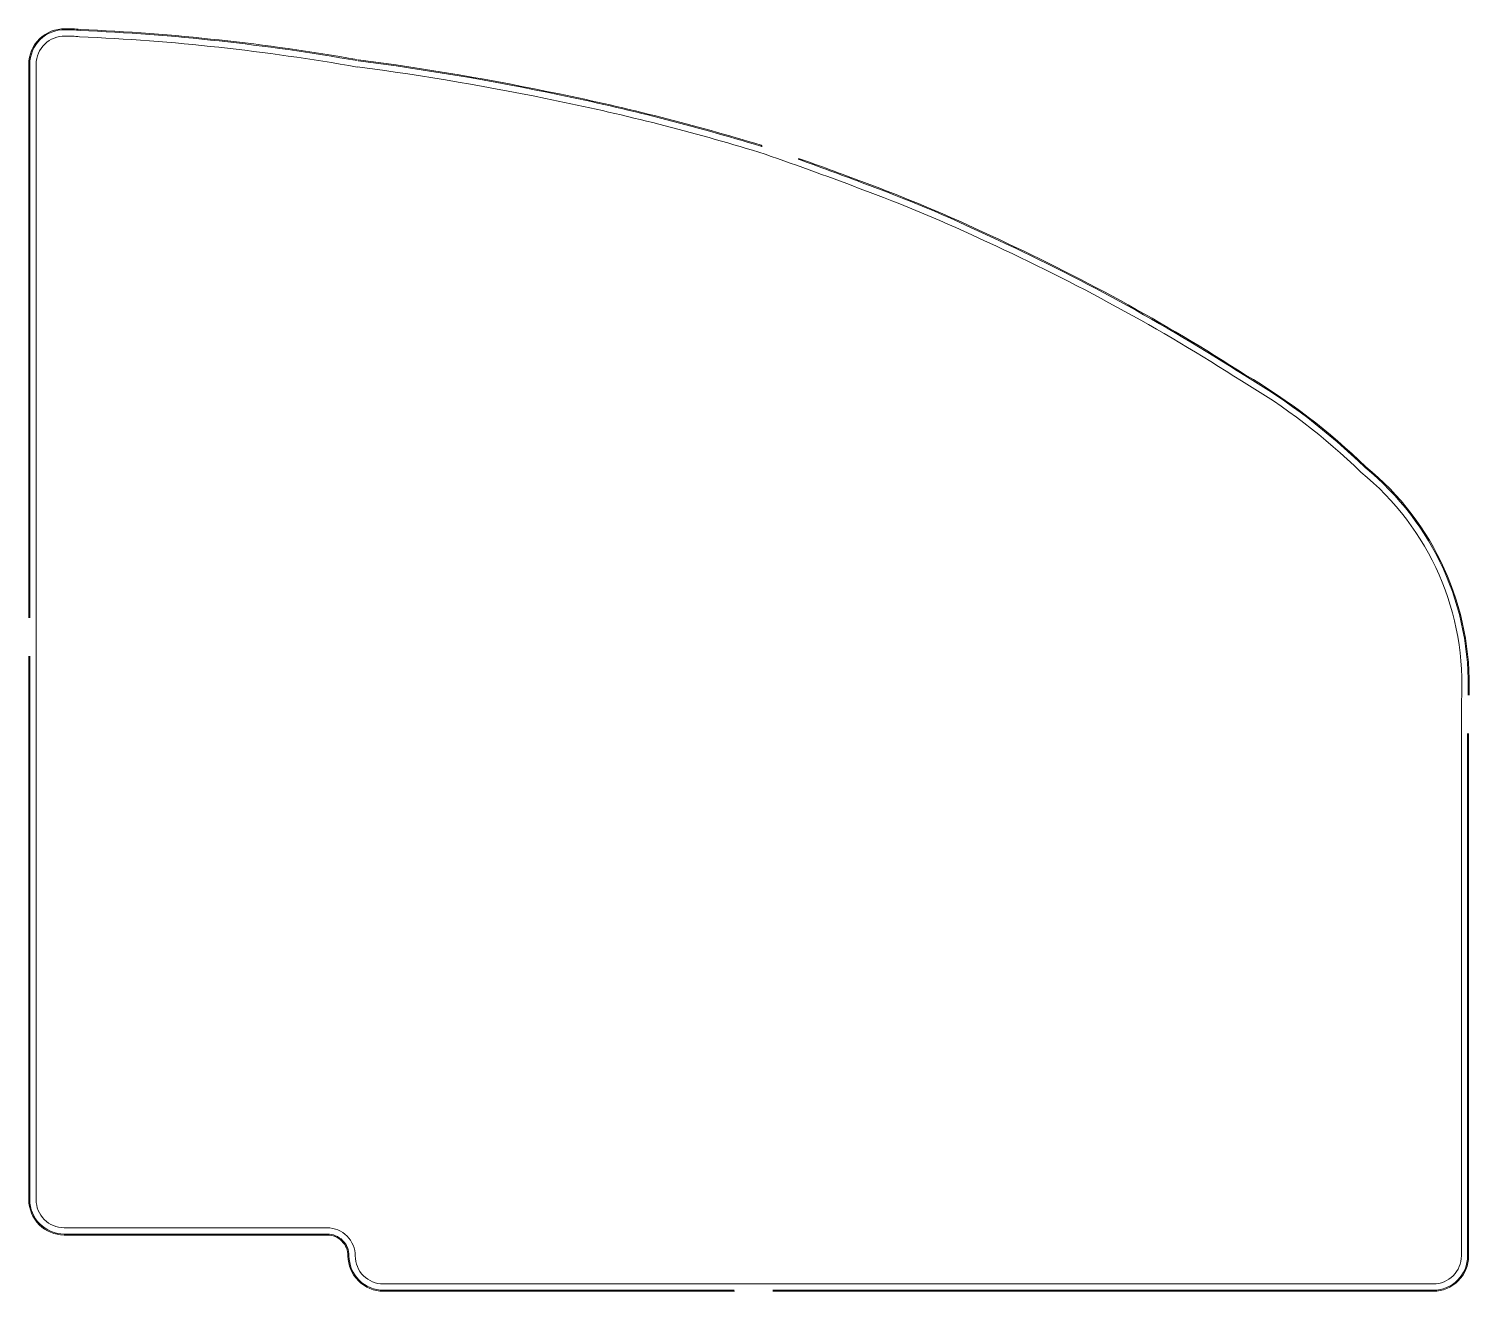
# Model space of a CAD drawing. Header units: inches. Extents: x 0 to 14.4, y 0 to 12.6.
import ezdxf

# ---------------------------------------------------------------- set-up
doc = ezdxf.new("R2010")
doc.units = ezdxf.units.IN
doc.header["$MEASUREMENT"] = 0
doc.layers.add('finish', color=7, linetype='Continuous')
doc.layers.add('rough', color=7, linetype='Continuous')

msp = doc.modelspace()

# ---------------------------------------------------------------- linework, layer by layer
at = {"color": 3, "lineweight": 0}
msp.add_line((3.252, 0.352), (3.252, 0.352), dxfattribs=at)
at = {"color": 1, "lineweight": 0}
msp.add_line((3.252, 0.352), (3.252, 0.352), dxfattribs=at)
msp.add_lwpolyline([(3.273, 12.203, -0.019439), (5.273, 11.862, -0.023473), (7.272, 11.353, -0.008546), (8.273, 10.992, -0.023401), (9.551, 10.456, -0.035508), (12.082, 9.073, -0.059972), (13.272, 8.163, -0.242485), (14.273, 5.873), (14.273, 0.352, -0.414214), (13.993, 0.073), (3.533, 0.073, -0.414214), (3.252, 0.352, 0.414214), (2.973, 0.632), (0.352, 0.632, -0.414214), (0.073, 0.912), (0.073, 12.229, -0.424595), (0.362, 12.509, -0.039779), (0.506, 12.503, -0.033358), (3.273, 12.201)], format="xyb", dxfattribs=at)
at = {"layer": 'finish', "lineweight": 0}
for points in [[(0.01, 6.712), (0.01, 12.229, -0.422478), (0.362, 12.572, -0.038555), (0.511, 12.566, -0.03317), (3.27, 12.265)], [(3.281, 12.264, -0.019438), (5.285, 11.924, -0.023483), (7.292, 11.412, -0.000111), (7.305, 11.408, -0.000111)], [(7.666, 11.282, -0.005367), (8.294, 11.051, -0.023387), (9.577, 10.513, -0.035488), (12.114, 9.126, -0.059815), (13.314, 8.209, -0.235329), (14.339, 5.941)], [(7.029, 0.01), (3.533, 0.01, -0.414214), (3.19, 0.352, 0.414214), (2.973, 0.57), (0.352, 0.57, -0.414214), (0.01, 0.912), (0.01, 6.328)], [(14.335, 5.557), (14.335, 0.352, -0.414214), (13.993, 0.01), (7.414, 0.01)]]:
    msp.add_lwpolyline(points, format="xyb", dxfattribs=at)
at = {"layer": 'rough', "lineweight": 0}
for points in [[(0, 6.712), (0, 12.229, -0.422198), (0.362, 12.582, -0.038375), (0.511, 12.576, -0.033153), (3.271, 12.275)], [(3.282, 12.274, -0.019438), (5.287, 11.933, -0.023484), (7.295, 11.422, -0.000108), (7.307, 11.417, -0.000108)], [(7.67, 11.291, -0.005362), (8.298, 11.06, -0.023385), (9.581, 10.522, -0.035485), (12.12, 9.134, -0.05979), (13.321, 8.217, -0.235259), (14.349, 5.941)], [(7.03, 0), (3.533, 0, -0.414214), (3.18, 0.352, 0.414214), (2.973, 0.56), (0.352, 0.56, -0.414214), (0, 0.912), (0, 6.328)], [(14.345, 5.557), (14.345, 0.352, -0.414214), (13.993, 0), (7.413, 0)]]:
    msp.add_lwpolyline(points, format="xyb", dxfattribs=at)

doc.saveas('drawing.dxf')
